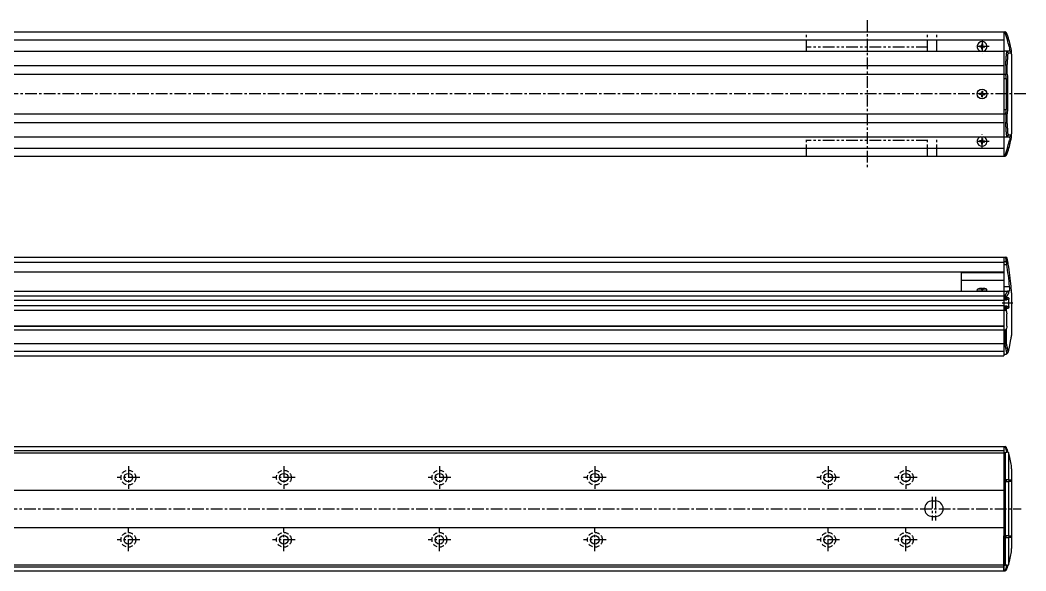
# Model space of a CAD drawing. Extents: x -241 to 1053, y 86 to 503.
# Drawn here: x 406 to 1053, y 149 to 503 of the extents above; entities that cross this region are included whole.
import ezdxf

# ---------------------------------------------------------------- set-up
doc = ezdxf.new("R2010")
doc.units = 0
for name, pattern in [('CENTER', [12, 7.5, -1.5, 1.5, -1.5]), ('CONTINOUS', [0]), ('DASHED', [4.5, 3, -1.5]), ('PHANTOM', [15, 7.5, -1.5, 1.5, -1.5, 1.5, -1.5])]:
    doc.linetypes.add(name, pattern=pattern)
doc.layers.get('0').update_dxf_attribs({"linetype": 'CONTINUOUS'})
doc.layers.add('CENTER', color=1, linetype='CENTER')

# ---------------------------------------------------------------- blocks, each defined once
blk = doc.blocks.new('DTL0004')
at = {"color": 0, "linetype": 'CONTINUOUS'}
for p, q in [((-3.15, 0), (-3.04, 1.3)), ((3.15, 0), (-3.15, 0)), ((-0.4, 1.3), (-3.04, 1.3)), ((-0.4, 1.89), (-0.4, 0.9)), ((0.4, 0.9), (-0.4, 0.9)), ((0.4, 1.89), (0.4, 0.9)), ((3.04, 1.3), (0.4, 1.3)), ((3.15, 0), (3.04, 1.3))]:
    blk.add_line(p, q, dxfattribs=at)
for start, end in [(92.87228, 112.35653), (67.64347, 87.12772)]:
    blk.add_arc((0, -6.08), 7.98, start, end, dxfattribs=at)
at = {"color": 0}
blk.add_point((0, 0), dxfattribs=at)
blk.add_point((0, 0), dxfattribs=at)

msp = doc.modelspace()

# ---------------------------------------------------------------- linework, layer by layer
at = {"color": 7, "linetype": 'CONTINOUS'}
for p, q in [((-67.56, 495.65), (1038.44, 495.65)), ((1038.44, 495.65), (1038.44, 415.65)), ((1038.44, 495.65), (1039.03, 495.65)), ((1039.22, 495.65), (1039.03, 495.65)), ((189.44, 490.45), (1038.44, 490.45)), ((1022.69, 486.4), (1022.69, 485.9)), ((1023.44, 486.4), (1022.69, 486.4)), ((1023.44, 485.9), (1022.69, 485.9)), ((1024.19, 487.9), (1024.19, 487.15)), ((1024.19, 487.9), (1024.69, 487.9)), ((1024.19, 484.4), (1024.19, 485.15)), ((1024.69, 487.9), (1024.69, 487.15)), ((1024.69, 484.4), (1024.69, 485.15)), ((1025.44, 486.4), (1026.19, 486.4)), ((1025.44, 485.9), (1026.19, 485.9)), ((1026.19, 486.4), (1026.19, 485.9)), ((1040.83, 490.47), (1040.69, 490.45)), ((1041.83, 486.15), (1042.04, 485.42)), ((1043.02, 485.37), (1042.81, 486.37)), ((-67.56, 483.15), (1038.44, 483.15)), ((189.44, 483.15), (1038.44, 483.15)), ((1024.19, 484.4), (1024.69, 484.4)), ((1042.11, 483.15), (1038.44, 483.15)), ((1041.28, 482.15), (1043.11, 482.15)), ((1043.35, 483.26), (1043.34, 483.28)), ((1043.44, 481.3), (1043.44, 430)), ((-67.56, 473.92), (1038.44, 473.92)), ((1039.62, 473.9), (1039.63, 473.9)), ((1039.63, 473.9), (1039.63, 468.4)), ((1040.62, 468.99), (1040.62, 473.72)), ((-67.56, 468.38), (1038.44, 468.38)), ((1038.44, 468.4), (1039.52, 468.4)), ((1039.63, 468.4), (1039.52, 468.4)), ((1038.44, 465.65), (1039.96, 465.65)), ((1039.96, 465.65), (1039.96, 445.65)), ((1040.94, 445.65), (1040.94, 465.65)), ((1022.69, 455.9), (1022.69, 455.4)), ((1023.44, 455.9), (1022.69, 455.9)), ((1023.44, 455.4), (1022.69, 455.4)), ((1024.19, 457.4), (1024.19, 456.65)), ((1024.19, 457.4), (1024.69, 457.4)), ((1024.19, 453.9), (1024.19, 454.65)), ((1024.19, 453.9), (1024.69, 453.9)), ((1024.69, 457.4), (1024.69, 456.65)), ((1024.69, 453.9), (1024.69, 454.65)), ((1025.44, 455.9), (1026.19, 455.9)), ((1025.44, 455.4), (1026.19, 455.4)), ((1026.19, 455.9), (1026.19, 455.4)), ((-67.56, 442.92), (1038.44, 442.92)), ((1038.44, 445.65), (1039.96, 445.65)), ((1038.44, 442.9), (1039.52, 442.9)), ((1039.52, 442.9), (1039.63, 442.89)), ((1039.63, 442.89), (1039.63, 437.4)), ((1040.62, 437.57), (1040.62, 442.31)), ((-67.56, 437.38), (1038.44, 437.38)), ((1039.63, 437.4), (1039.62, 437.4)), ((-67.56, 428.15), (1038.44, 428.15)), ((189.44, 428.15), (1038.44, 428.15)), ((1024.19, 426.9), (1024.19, 426.15)), ((1024.19, 426.9), (1024.69, 426.9)), ((1024.69, 426.9), (1024.69, 426.15)), ((1038.44, 428.15), (1042.11, 428.15)), ((1043.11, 429.15), (1041.28, 429.15)), ((1043.34, 428.02), (1043.35, 428.03)), ((189.44, 420.85), (1038.44, 420.85)), ((1022.69, 425.4), (1022.69, 424.9)), ((1023.44, 425.4), (1022.69, 425.4)), ((1023.44, 424.9), (1022.69, 424.9)), ((1024.19, 423.4), (1024.19, 424.15)), ((1024.19, 423.4), (1024.69, 423.4)), ((1024.69, 423.4), (1024.69, 424.15)), ((1025.44, 425.4), (1026.19, 425.4)), ((1025.44, 424.9), (1026.19, 424.9)), ((1026.19, 425.4), (1026.19, 424.9)), ((1040.83, 420.83), (1040.69, 420.84)), ((1041.83, 425.15), (1042.04, 425.88)), ((1042.81, 424.93), (1043.02, 425.92)), ((-67.56, 415.65), (1038.44, 415.65)), ((1038.44, 415.65), (1039.03, 415.65)), ((1039.03, 415.65), (1039.22, 415.65)), ((189.44, 350.76), (1038.44, 350.76)), ((1038.44, 350.76), (1038.44, 288.26)), ((1038.44, 350.76), (1038.44, 341.26)), ((1038.44, 350.76), (1039.62, 350.76)), ((1038.44, 350.76), (1038.44, 341.26)), ((1039.63, 350.76), (1039.62, 350.76)), ((189.44, 347.4), (1038.44, 347.4)), ((1038.44, 347.87), (1040.14, 347.87)), ((1038.44, 345.99), (1040.29, 345.99)), ((189.44, 341.26), (1038.44, 341.26)), ((1010.94, 341.26), (1010.94, 328.76)), ((1010.94, 340.79), (1038.44, 340.79)), ((1010.94, 335.8), (1038.44, 335.8)), ((1038.44, 331.76), (1042.11, 331.76)), ((-67.56, 328.76), (1038.44, 328.76)), ((-67.56, 325.76), (1038.44, 325.76)), ((1038.44, 328.76), (1040.69, 328.76)), ((1038.44, 328.76), (1038.44, 287.26)), ((1038.44, 325.76), (1039.03, 325.76)), ((1039.03, 325.76), (1039.22, 325.74)), ((1039.22, 325.74), (1039.22, 323.16)), ((1040.16, 323.16), (1040.16, 325.18)), ((1041.36, 324.61), (1040.41, 324.61)), ((1040.41, 324.61), (1040.41, 323.16)), ((1040.41, 323.61), (1041.67, 323.61)), ((1041.83, 328.76), (1040.69, 328.76)), ((1040.69, 328.76), (1040.83, 328.75)), ((1041.67, 318.91), (1041.67, 323.61)), ((1042.04, 328.85), (1041.83, 328.76)), ((1043.34, 329.08), (1043.35, 329.06)), ((1043.44, 327.76), (1043.44, 300.26)), ((-67.56, 323.01), (1038.44, 323.01)), ((-67.56, 319.51), (1038.44, 319.51)), ((1038.44, 323.16), (1040.41, 323.16)), ((1038.44, 319.36), (1040.41, 319.36)), ((1039.22, 319.36), (1039.22, 316.49)), ((1040.16, 315.69), (1040.16, 319.36)), ((1040.41, 319.36), (1040.41, 317.91)), ((1040.41, 318.91), (1041.67, 318.91)), ((1040.41, 317.91), (1041.36, 317.91)), ((-67.56, 316.49), (1038.44, 316.49)), ((1038.44, 316.49), (1039.22, 316.49)), ((1040.3, 306.26), (1040.3, 314.26)), ((-67.56, 306.56), (1038.44, 306.56)), ((-67.56, 306.26), (1038.44, 306.26)), ((-67.56, 304.02), (1038.44, 304.02)), ((1038.44, 304.02), (1039.22, 304.02)), ((1039.22, 304.02), (1039.22, 294.76)), ((1040.16, 295.03), (1040.16, 304.82)), ((-67.56, 295.03), (1038.44, 295.03)), ((1038.44, 294.76), (1039.17, 294.76)), ((1039.22, 294.76), (1039.17, 294.76)), ((-67.56, 290.26), (1038.44, 290.26)), ((-67.56, 287.26), (1038.44, 287.26)), ((1038.44, 288.26), (1039.39, 288.26)), ((1041.33, 289.79), (1041.29, 289.65)), ((-67.56, 228.86), (1038.44, 228.86)), ((1038.44, 228.86), (1038.44, 148.86)), ((1038.44, 228.86), (1038.44, 206.42)), ((1038.44, 228.86), (1039.17, 228.86)), ((1039.17, 228.86), (1039.22, 228.86)), ((-67.56, 226.27), (1038.44, 226.27)), ((-67.56, 224.86), (1038.44, 224.86)), ((1038.44, 225.11), (1039.39, 225.11)), ((1039.39, 152.62), (1039.39, 225.11)), ((1041.29, 225.07), (1041.33, 224.95)), ((1041.33, 224.95), (1041.33, 207.36)), ((1043.44, 214.52), (1043.44, 163.21)), ((1038.89, 207.36), (1038.44, 207.36)), ((1038.89, 207.36), (1038.89, 170.36)), ((1041.33, 207.36), (1039.94, 207.36)), ((1039.94, 207.36), (1039.94, 206.36)), ((1041.33, 207.36), (1043.27, 207.36)), ((1043.27, 207.36), (1043.44, 207.31)), ((-67.56, 200.86), (1038.44, 200.86)), ((1038.44, 206.42), (1038.89, 206.41)), ((1039.94, 206.36), (1041.33, 206.36)), ((1041.33, 206.36), (1041.33, 171.36)), ((1043.27, 206.36), (1041.33, 206.36)), ((1043.44, 206.3), (1043.27, 206.36)), ((992.44, 193.86), (994.44, 193.86)), ((992.44, 183.86), (994.44, 183.86)), ((-67.56, 176.86), (1038.44, 176.86)), ((1038.89, 171.32), (1038.44, 171.31)), ((1038.44, 148.86), (1038.44, 171.31)), ((1038.89, 170.36), (1038.44, 170.36)), ((1041.33, 171.36), (1039.94, 171.36)), ((1039.94, 170.36), (1039.94, 171.36)), ((1039.94, 170.36), (1041.33, 170.36)), ((1041.33, 171.36), (1043.27, 171.36)), ((1041.33, 170.36), (1041.33, 152.78)), ((1043.27, 170.36), (1041.33, 170.36)), ((1043.27, 171.36), (1043.44, 171.43)), ((1043.44, 170.42), (1043.27, 170.36)), ((-67.56, 152.86), (1038.44, 152.86)), ((-67.56, 151.46), (1038.44, 151.46)), ((-67.56, 148.86), (1038.44, 148.86)), ((1038.44, 152.62), (1039.39, 152.62)), ((1038.44, 148.86), (1039.17, 148.86)), ((1039.22, 148.86), (1039.17, 148.86)), ((1041.33, 152.78), (1041.29, 152.66))]:
    msp.add_line(p, q, dxfattribs=at)
at = {"color": 3, "linetype": 'PHANTOM'}
for p, q in [((911.44, 483.15), (911.44, 495.65)), ((989.44, 483.15), (989.44, 495.65)), ((995.44, 483.15), (995.44, 495.65)), ((989.44, 485.65), (911.44, 485.65)), ((911.44, 415.65), (911.44, 428.15)), ((989.44, 415.65), (989.44, 428.15)), ((995.44, 415.65), (995.44, 428.15)), ((989.44, 425.65), (911.44, 425.65))]:
    msp.add_line(p, q, dxfattribs=at)
at = {"color": 7, "linetype": 'CONTINOUS'}
for points in [[(1041.73, 490.47), (1041.72, 490.48), (1041.71, 490.5), (1041.6, 490.55), (1041.41, 490.56), (1041.14, 490.54), (1040.83, 490.47)], [(1042.34, 483.95), (1042.25, 484.51), (1042.04, 485.42)], [(1042.34, 427.34), (1042.25, 426.79), (1042.04, 425.88)], [(1041.73, 420.82), (1041.72, 420.82), (1041.71, 420.8), (1041.6, 420.75), (1041.41, 420.73), (1041.14, 420.76), (1040.83, 420.83)], [(1040.29, 345.99), (1040.26, 346.42), (1040.21, 347.04), (1040.16, 347.54), (1040.14, 347.87)], [(1041.36, 324.61), (1041.37, 324.61), (1041.47, 324.54), (1041.56, 324.37), (1041.63, 324.13), (1041.66, 323.83), (1041.67, 323.61)], [(1042.04, 328.85), (1042.25, 329.24), (1042.34, 329.71)], [(1041.67, 318.91), (1041.67, 318.81), (1041.64, 318.49), (1041.58, 318.2), (1041.49, 318), (1041.38, 317.91), (1041.36, 317.91)], [(1040.16, 315.69), (1040.24, 315.2), (1040.3, 314.26)], [(1040.3, 306.26), (1040.28, 305.71), (1040.16, 304.82)], [(1041.33, 289.79), (1042.25, 293.88), (1043.02, 297.84)], [(1041.29, 225.07), (1041.24, 225.17), (1041.1, 225.3), (1040.84, 225.36), (1040.45, 225.29)], [(1043.02, 218.59), (1042.25, 221.86), (1041.33, 224.95)], [(1041.33, 152.78), (1042.25, 155.87), (1043.02, 159.14)], [(1040.45, 152.44), (1040.66, 152.38), (1040.96, 152.38), (1041.19, 152.49), (1041.29, 152.66)]]:
    msp.add_lwpolyline(points, dxfattribs=at)
for points in [[(1039.62, 473.9, 0), (1039.63, 473.96, 0), (1039.63, 474.02, 0), (1039.63, 474.08, 0), (1039.64, 474.15, 0), (1039.64, 474.21, 0), (1039.65, 474.27, 0), (1039.65, 474.33, 0), (1039.66, 474.39, 0), (1039.66, 474.46, 0), (1039.66, 474.52, 0), (1039.67, 474.58, 0), (1039.67, 474.64, 0), (1039.68, 474.7, 0), (1039.68, 474.76, 0), (1039.68, 474.83, 0), (1039.69, 474.89, 0), (1039.69, 474.95, 0), (1039.7, 475.01, 0), (1039.7, 475.07, 0), (1039.71, 475.14, 0), (1039.71, 475.2, 0), (1039.71, 475.26, 0), (1039.72, 475.32, 0), (1039.72, 475.38, 0), (1039.73, 475.45, 0), (1039.73, 475.51, 0), (1039.73, 475.57, 0), (1039.74, 475.63, 0), (1039.74, 475.69, 0), (1039.75, 475.76, 0), (1039.75, 475.82, 0), (1039.76, 475.88, 0), (1039.76, 475.94, 0), (1039.76, 476, 0), (1039.77, 476.07, 0), (1039.77, 476.13, 0), (1039.78, 476.19, 0), (1039.78, 476.25, 0), (1039.78, 476.31, 0), (1039.79, 476.38, 0), (1039.79, 476.44, 0), (1039.8, 476.5, 0), (1039.8, 476.56, 0), (1039.8, 476.62, 0), (1039.81, 476.68, 0), (1039.81, 476.75, 0), (1039.82, 476.81, 0), (1039.82, 476.87, 0), (1039.82, 476.93, 0), (1039.83, 477, 0), (1039.83, 477.06, 0), (1039.84, 477.12, 0), (1039.84, 477.18, 0), (1039.84, 477.24, 0), (1039.85, 477.31, 0), (1039.85, 477.37, 0), (1039.86, 477.43, 0), (1039.86, 477.49, 0), (1039.86, 477.55, 0), (1039.87, 477.62, 0), (1039.87, 477.68, 0), (1039.88, 477.74, 0), (1039.88, 477.8, 0), (1039.88, 477.86, 0), (1039.89, 477.93, 0), (1039.89, 477.99, 0), (1039.9, 478.05, 0), (1039.9, 478.11, 0), (1039.9, 478.17, 0), (1039.91, 478.24, 0), (1039.91, 478.3, 0), (1039.92, 478.36, 0), (1039.92, 478.42, 0), (1039.92, 478.48, 0), (1039.93, 478.54, 0), (1039.93, 478.61, 0), (1039.94, 478.67, 0), (1039.94, 478.73, 0), (1039.94, 478.79, 0), (1039.95, 478.85, 0), (1039.95, 478.92, 0), (1039.96, 478.98, 0), (1039.96, 479.04, 0), (1039.96, 479.1, 0), (1039.97, 479.17, 0), (1039.97, 479.23, 0), (1039.98, 479.29, 0), (1039.98, 479.35, 0), (1039.98, 479.41, 0), (1039.99, 479.48, 0), (1039.99, 479.54, 0), (1039.99, 479.6, 0), (1040, 479.66, 0), (1040, 479.72, 0), (1040.01, 479.79, 0), (1040.01, 479.85, 0), (1040.02, 479.91, 0), (1040.02, 479.97, 0), (1040.02, 480.03, 0), (1040.03, 480.1, 0), (1040.03, 480.16, 0), (1040.04, 480.22, 0), (1040.04, 480.28, 0), (1040.04, 480.34, 0), (1040.05, 480.4, 0), (1040.05, 480.47, 0), (1040.05, 480.53, 0), (1040.06, 480.59, 0), (1040.06, 480.65, 0), (1040.07, 480.72, 0), (1040.07, 480.78, 0), (1040.07, 480.84, 0), (1040.08, 480.9, 0), (1040.08, 480.96, 0), (1040.09, 481.03, 0), (1040.09, 481.09, 0), (1040.09, 481.15, 0), (1040.1, 481.21, 0), (1040.1, 481.27, 0), (1040.1, 481.34, 0), (1040.11, 481.4, 0), (1040.11, 481.46, 0), (1040.12, 481.52, 0), (1040.12, 481.58, 0), (1040.12, 481.65, 0), (1040.13, 481.71, 0), (1040.13, 481.77, 0), (1040.13, 481.83, 0)], [(1040.62, 473.72, 0), (1040.62, 473.78, 0), (1040.63, 473.84, 0), (1040.63, 473.9, 0), (1040.63, 473.96, 0), (1040.64, 474.02, 0), (1040.64, 474.09, 0), (1040.65, 474.15, 0), (1040.65, 474.21, 0), (1040.65, 474.27, 0), (1040.66, 474.33, 0), (1040.66, 474.39, 0), (1040.67, 474.45, 0), (1040.67, 474.51, 0), (1040.67, 474.57, 0), (1040.68, 474.63, 0), (1040.68, 474.69, 0), (1040.69, 474.75, 0), (1040.69, 474.81, 0), (1040.69, 474.87, 0), (1040.7, 474.93, 0), (1040.7, 475, 0), (1040.71, 475.06, 0), (1040.71, 475.12, 0), (1040.71, 475.18, 0), (1040.72, 475.24, 0), (1040.72, 475.3, 0), (1040.73, 475.36, 0), (1040.73, 475.42, 0), (1040.73, 475.48, 0), (1040.74, 475.54, 0), (1040.74, 475.6, 0), (1040.75, 475.66, 0), (1040.75, 475.72, 0), (1040.76, 475.78, 0), (1040.76, 475.84, 0), (1040.76, 475.9, 0), (1040.77, 475.97, 0), (1040.77, 476.03, 0), (1040.78, 476.09, 0), (1040.78, 476.15, 0), (1040.78, 476.21, 0), (1040.79, 476.27, 0), (1040.79, 476.33, 0), (1040.8, 476.39, 0), (1040.8, 476.45, 0), (1040.8, 476.51, 0), (1040.81, 476.57, 0), (1040.81, 476.63, 0), (1040.82, 476.69, 0), (1040.82, 476.75, 0), (1040.82, 476.81, 0), (1040.83, 476.88, 0), (1040.83, 476.94, 0), (1040.84, 477, 0), (1040.84, 477.06, 0), (1040.84, 477.12, 0), (1040.85, 477.18, 0), (1040.85, 477.24, 0), (1040.86, 477.3, 0), (1040.86, 477.36, 0), (1040.86, 477.42, 0), (1040.87, 477.48, 0), (1040.87, 477.54, 0), (1040.87, 477.6, 0), (1040.88, 477.66, 0), (1040.88, 477.73, 0), (1040.89, 477.79, 0), (1040.89, 477.85, 0), (1040.89, 477.91, 0), (1040.9, 477.97, 0), (1040.9, 478.03, 0), (1040.91, 478.09, 0), (1040.91, 478.15, 0), (1040.91, 478.21, 0), (1040.92, 478.27, 0), (1040.92, 478.33, 0), (1040.92, 478.39, 0), (1040.93, 478.45, 0), (1040.93, 478.51, 0), (1040.94, 478.57, 0), (1040.94, 478.64, 0), (1040.94, 478.7, 0), (1040.95, 478.76, 0), (1040.95, 478.82, 0), (1040.96, 478.88, 0), (1040.96, 478.94, 0), (1040.96, 479, 0), (1040.97, 479.06, 0), (1040.97, 479.12, 0), (1040.98, 479.18, 0), (1040.98, 479.24, 0), (1040.98, 479.3, 0), (1040.99, 479.36, 0), (1040.99, 479.42, 0), (1040.99, 479.49, 0), (1041, 479.55, 0), (1041, 479.61, 0), (1041.01, 479.67, 0), (1041.01, 479.73, 0), (1041.01, 479.79, 0), (1041.02, 479.85, 0), (1041.02, 479.91, 0), (1041.03, 479.97, 0), (1041.03, 480.03, 0), (1041.03, 480.09, 0), (1041.04, 480.15, 0), (1041.04, 480.21, 0), (1041.05, 480.27, 0), (1041.05, 480.34, 0), (1041.05, 480.4, 0), (1041.06, 480.46, 0), (1041.06, 480.52, 0), (1041.06, 480.58, 0), (1041.07, 480.64, 0), (1041.07, 480.7, 0), (1041.08, 480.76, 0), (1041.08, 480.82, 0), (1041.08, 480.88, 0), (1041.09, 480.94, 0), (1041.09, 481, 0), (1041.1, 481.06, 0), (1041.1, 481.13, 0), (1041.1, 481.19, 0), (1041.11, 481.25, 0), (1041.11, 481.31, 0), (1041.11, 481.37, 0), (1041.12, 481.43, 0), (1041.12, 481.49, 0)], [(1040.13, 429.46, 0), (1040.13, 429.53, 0), (1040.13, 429.59, 0), (1040.12, 429.65, 0), (1040.12, 429.71, 0), (1040.12, 429.77, 0), (1040.11, 429.84, 0), (1040.11, 429.9, 0), (1040.1, 429.96, 0), (1040.1, 430.02, 0), (1040.1, 430.08, 0), (1040.09, 430.15, 0), (1040.09, 430.21, 0), (1040.09, 430.27, 0), (1040.08, 430.33, 0), (1040.08, 430.39, 0), (1040.07, 430.46, 0), (1040.07, 430.52, 0), (1040.07, 430.58, 0), (1040.06, 430.64, 0), (1040.06, 430.7, 0), (1040.05, 430.77, 0), (1040.05, 430.83, 0), (1040.05, 430.89, 0), (1040.04, 430.95, 0), (1040.04, 431.02, 0), (1040.04, 431.08, 0), (1040.03, 431.14, 0), (1040.03, 431.2, 0), (1040.02, 431.26, 0), (1040.02, 431.33, 0), (1040.02, 431.39, 0), (1040.01, 431.45, 0), (1040.01, 431.51, 0), (1040, 431.57, 0), (1040, 431.64, 0), (1039.99, 431.7, 0), (1039.99, 431.76, 0), (1039.99, 431.82, 0), (1039.98, 431.88, 0), (1039.98, 431.95, 0), (1039.98, 432.01, 0), (1039.97, 432.07, 0), (1039.97, 432.13, 0), (1039.96, 432.19, 0), (1039.96, 432.26, 0), (1039.96, 432.32, 0), (1039.95, 432.38, 0), (1039.95, 432.44, 0), (1039.94, 432.5, 0), (1039.94, 432.57, 0), (1039.94, 432.63, 0), (1039.93, 432.69, 0), (1039.93, 432.75, 0), (1039.92, 432.81, 0), (1039.92, 432.88, 0), (1039.92, 432.94, 0), (1039.91, 433, 0), (1039.91, 433.06, 0), (1039.9, 433.12, 0), (1039.9, 433.19, 0), (1039.9, 433.25, 0), (1039.89, 433.31, 0), (1039.89, 433.37, 0), (1039.88, 433.43, 0), (1039.88, 433.5, 0), (1039.88, 433.56, 0), (1039.87, 433.62, 0), (1039.87, 433.68, 0), (1039.86, 433.74, 0), (1039.86, 433.81, 0), (1039.86, 433.87, 0), (1039.85, 433.93, 0), (1039.85, 433.99, 0), (1039.84, 434.05, 0), (1039.84, 434.12, 0), (1039.84, 434.18, 0), (1039.83, 434.24, 0), (1039.83, 434.3, 0), (1039.82, 434.36, 0), (1039.82, 434.43, 0), (1039.82, 434.49, 0), (1039.81, 434.55, 0), (1039.81, 434.61, 0), (1039.8, 434.67, 0), (1039.8, 434.74, 0), (1039.8, 434.8, 0), (1039.79, 434.86, 0), (1039.79, 434.92, 0), (1039.78, 434.98, 0), (1039.78, 435.05, 0), (1039.78, 435.11, 0), (1039.77, 435.17, 0), (1039.77, 435.23, 0), (1039.76, 435.29, 0), (1039.76, 435.36, 0), (1039.76, 435.42, 0), (1039.75, 435.48, 0), (1039.75, 435.54, 0), (1039.74, 435.6, 0), (1039.74, 435.67, 0), (1039.73, 435.73, 0), (1039.73, 435.79, 0), (1039.73, 435.85, 0), (1039.72, 435.91, 0), (1039.72, 435.97, 0), (1039.71, 436.04, 0), (1039.71, 436.1, 0), (1039.71, 436.16, 0), (1039.7, 436.22, 0), (1039.7, 436.28, 0), (1039.69, 436.35, 0), (1039.69, 436.41, 0), (1039.68, 436.47, 0), (1039.68, 436.53, 0), (1039.68, 436.59, 0), (1039.67, 436.66, 0), (1039.67, 436.72, 0), (1039.66, 436.78, 0), (1039.66, 436.84, 0), (1039.66, 436.9, 0), (1039.65, 436.96, 0), (1039.65, 437.03, 0), (1039.64, 437.09, 0), (1039.64, 437.15, 0), (1039.63, 437.21, 0), (1039.63, 437.27, 0), (1039.63, 437.34, 0), (1039.62, 437.4, 0)], [(1041.12, 429.81, 0), (1041.12, 429.87, 0), (1041.11, 429.93, 0), (1041.11, 429.99, 0), (1041.11, 430.05, 0), (1041.1, 430.11, 0), (1041.1, 430.17, 0), (1041.1, 430.23, 0), (1041.09, 430.29, 0), (1041.09, 430.35, 0), (1041.08, 430.41, 0), (1041.08, 430.48, 0), (1041.08, 430.54, 0), (1041.07, 430.6, 0), (1041.07, 430.66, 0), (1041.06, 430.72, 0), (1041.06, 430.78, 0), (1041.06, 430.84, 0), (1041.05, 430.9, 0), (1041.05, 430.96, 0), (1041.05, 431.02, 0), (1041.04, 431.08, 0), (1041.04, 431.14, 0), (1041.03, 431.2, 0), (1041.03, 431.26, 0), (1041.03, 431.32, 0), (1041.02, 431.39, 0), (1041.02, 431.45, 0), (1041.01, 431.51, 0), (1041.01, 431.57, 0), (1041.01, 431.63, 0), (1041, 431.69, 0), (1041, 431.75, 0), (1040.99, 431.81, 0), (1040.99, 431.87, 0), (1040.99, 431.93, 0), (1040.98, 431.99, 0), (1040.98, 432.05, 0), (1040.98, 432.12, 0), (1040.97, 432.18, 0), (1040.97, 432.24, 0), (1040.96, 432.3, 0), (1040.96, 432.36, 0), (1040.96, 432.42, 0), (1040.95, 432.48, 0), (1040.95, 432.54, 0), (1040.94, 432.6, 0), (1040.94, 432.66, 0), (1040.94, 432.72, 0), (1040.93, 432.78, 0), (1040.93, 432.84, 0), (1040.92, 432.9, 0), (1040.92, 432.96, 0), (1040.92, 433.02, 0), (1040.91, 433.09, 0), (1040.91, 433.15, 0), (1040.91, 433.21, 0), (1040.9, 433.27, 0), (1040.9, 433.33, 0), (1040.89, 433.39, 0), (1040.89, 433.45, 0), (1040.89, 433.51, 0), (1040.88, 433.57, 0), (1040.88, 433.63, 0), (1040.87, 433.69, 0), (1040.87, 433.75, 0), (1040.87, 433.81, 0), (1040.86, 433.88, 0), (1040.86, 433.94, 0), (1040.86, 434, 0), (1040.85, 434.06, 0), (1040.85, 434.12, 0), (1040.84, 434.18, 0), (1040.84, 434.24, 0), (1040.84, 434.3, 0), (1040.83, 434.36, 0), (1040.83, 434.42, 0), (1040.82, 434.48, 0), (1040.82, 434.54, 0), (1040.82, 434.6, 0), (1040.81, 434.66, 0), (1040.81, 434.73, 0), (1040.8, 434.79, 0), (1040.8, 434.85, 0), (1040.8, 434.91, 0), (1040.79, 434.97, 0), (1040.79, 435.03, 0), (1040.78, 435.09, 0), (1040.78, 435.15, 0), (1040.78, 435.21, 0), (1040.77, 435.27, 0), (1040.77, 435.33, 0), (1040.76, 435.39, 0), (1040.76, 435.45, 0), (1040.76, 435.51, 0), (1040.75, 435.57, 0), (1040.75, 435.63, 0), (1040.74, 435.69, 0), (1040.74, 435.76, 0), (1040.73, 435.82, 0), (1040.73, 435.88, 0), (1040.73, 435.94, 0), (1040.72, 436, 0), (1040.72, 436.06, 0), (1040.71, 436.12, 0), (1040.71, 436.18, 0), (1040.71, 436.24, 0), (1040.7, 436.3, 0), (1040.7, 436.36, 0), (1040.69, 436.42, 0), (1040.69, 436.48, 0), (1040.69, 436.54, 0), (1040.68, 436.61, 0), (1040.68, 436.66, 0), (1040.67, 436.73, 0), (1040.67, 436.79, 0), (1040.67, 436.85, 0), (1040.66, 436.91, 0), (1040.66, 436.97, 0), (1040.65, 437.03, 0), (1040.65, 437.09, 0), (1040.65, 437.15, 0), (1040.64, 437.21, 0), (1040.64, 437.27, 0), (1040.63, 437.33, 0), (1040.63, 437.39, 0), (1040.63, 437.45, 0), (1040.62, 437.51, 0), (1040.62, 437.57, 0)], [(1039.03, 325.76, 0), (1039.04, 325.78, 0), (1039.06, 325.8, 0), (1039.07, 325.83, 0), (1039.09, 325.85, 0), (1039.11, 325.87, 0), (1039.12, 325.89, 0), (1039.14, 325.92, 0), (1039.15, 325.94, 0), (1039.17, 325.96, 0), (1039.18, 325.99, 0), (1039.2, 326.01, 0), (1039.22, 326.03, 0), (1039.23, 326.06, 0), (1039.25, 326.08, 0), (1039.26, 326.1, 0), (1039.28, 326.13, 0), (1039.29, 326.15, 0), (1039.31, 326.17, 0), (1039.33, 326.19, 0), (1039.34, 326.22, 0), (1039.36, 326.24, 0), (1039.37, 326.26, 0), (1039.39, 326.29, 0), (1039.4, 326.31, 0), (1039.42, 326.33, 0), (1039.43, 326.36, 0), (1039.45, 326.38, 0), (1039.46, 326.4, 0), (1039.48, 326.43, 0), (1039.49, 326.45, 0), (1039.51, 326.47, 0), (1039.52, 326.5, 0), (1039.54, 326.52, 0), (1039.55, 326.54, 0), (1039.57, 326.56, 0), (1039.58, 326.59, 0), (1039.6, 326.61, 0), (1039.61, 326.63, 0), (1039.63, 326.66, 0), (1039.64, 326.68, 0), (1039.66, 326.7, 0), (1039.67, 326.73, 0), (1039.69, 326.75, 0), (1039.7, 326.77, 0), (1039.72, 326.8, 0), (1039.73, 326.82, 0), (1039.74, 326.84, 0), (1039.76, 326.87, 0), (1039.77, 326.89, 0), (1039.79, 326.91, 0), (1039.8, 326.94, 0), (1039.82, 326.96, 0), (1039.83, 326.98, 0), (1039.85, 327.01, 0), (1039.86, 327.03, 0), (1039.88, 327.05, 0), (1039.89, 327.08, 0), (1039.9, 327.1, 0), (1039.92, 327.12, 0), (1039.93, 327.15, 0), (1039.95, 327.17, 0), (1039.96, 327.19, 0), (1039.97, 327.22, 0), (1039.99, 327.24, 0), (1040, 327.26, 0), (1040.02, 327.29, 0), (1040.03, 327.31, 0), (1040.05, 327.33, 0), (1040.06, 327.36, 0), (1040.07, 327.38, 0), (1040.09, 327.4, 0), (1040.1, 327.43, 0), (1040.12, 327.45, 0), (1040.13, 327.47, 0), (1040.14, 327.5, 0), (1040.16, 327.52, 0), (1040.17, 327.54, 0), (1040.18, 327.57, 0), (1040.2, 327.59, 0), (1040.21, 327.62, 0), (1040.22, 327.64, 0), (1040.24, 327.66, 0), (1040.25, 327.69, 0), (1040.27, 327.71, 0), (1040.28, 327.73, 0), (1040.29, 327.76, 0), (1040.31, 327.78, 0), (1040.32, 327.8, 0), (1040.33, 327.83, 0), (1040.35, 327.85, 0), (1040.36, 327.87, 0), (1040.37, 327.9, 0), (1040.39, 327.92, 0), (1040.4, 327.94, 0), (1040.41, 327.97, 0), (1040.43, 327.99, 0), (1040.44, 328.01, 0), (1040.45, 328.04, 0), (1040.46, 328.06, 0), (1040.48, 328.08, 0), (1040.49, 328.11, 0), (1040.51, 328.13, 0), (1040.52, 328.16, 0), (1040.53, 328.18, 0), (1040.54, 328.2, 0), (1040.56, 328.23, 0), (1040.57, 328.25, 0), (1040.58, 328.27, 0), (1040.6, 328.3, 0), (1040.61, 328.32, 0), (1040.62, 328.35, 0), (1040.63, 328.37, 0), (1040.65, 328.39, 0), (1040.66, 328.42, 0), (1040.67, 328.44, 0), (1040.68, 328.46, 0), (1040.7, 328.49, 0), (1040.71, 328.51, 0), (1040.72, 328.53, 0), (1040.73, 328.56, 0), (1040.75, 328.58, 0), (1040.76, 328.61, 0), (1040.77, 328.63, 0), (1040.78, 328.65, 0), (1040.8, 328.68, 0), (1040.81, 328.7, 0), (1040.82, 328.72, 0), (1040.83, 328.75, 0)], [(1040.16, 325.18, 0), (1040.17, 325.2, 0), (1040.18, 325.22, 0), (1040.2, 325.24, 0), (1040.21, 325.26, 0), (1040.22, 325.28, 0), (1040.24, 325.3, 0), (1040.25, 325.32, 0), (1040.26, 325.34, 0), (1040.28, 325.36, 0), (1040.29, 325.38, 0), (1040.31, 325.4, 0), (1040.32, 325.42, 0), (1040.33, 325.44, 0), (1040.35, 325.46, 0), (1040.36, 325.48, 0), (1040.37, 325.5, 0), (1040.38, 325.52, 0), (1040.4, 325.54, 0), (1040.41, 325.56, 0), (1040.42, 325.58, 0), (1040.44, 325.6, 0), (1040.45, 325.62, 0), (1040.46, 325.64, 0), (1040.48, 325.66, 0), (1040.49, 325.68, 0), (1040.5, 325.7, 0), (1040.52, 325.72, 0), (1040.53, 325.74, 0), (1040.54, 325.76, 0), (1040.56, 325.78, 0), (1040.57, 325.8, 0), (1040.58, 325.82, 0), (1040.6, 325.84, 0), (1040.61, 325.86, 0), (1040.62, 325.88, 0), (1040.63, 325.9, 0), (1040.65, 325.92, 0), (1040.66, 325.94, 0), (1040.67, 325.96, 0), (1040.68, 325.98, 0), (1040.7, 326, 0), (1040.71, 326.02, 0), (1040.72, 326.04, 0), (1040.74, 326.06, 0), (1040.75, 326.08, 0), (1040.76, 326.1, 0), (1040.77, 326.12, 0), (1040.79, 326.14, 0), (1040.8, 326.16, 0), (1040.81, 326.18, 0), (1040.83, 326.2, 0), (1040.84, 326.22, 0), (1040.85, 326.24, 0), (1040.86, 326.26, 0), (1040.88, 326.28, 0), (1040.89, 326.3, 0), (1040.9, 326.32, 0), (1040.91, 326.34, 0), (1040.92, 326.36, 0), (1040.94, 326.38, 0), (1040.95, 326.4, 0), (1040.96, 326.42, 0), (1040.97, 326.44, 0), (1040.99, 326.46, 0), (1041, 326.48, 0), (1041.01, 326.5, 0), (1041.02, 326.52, 0), (1041.04, 326.54, 0), (1041.05, 326.56, 0), (1041.06, 326.58, 0), (1041.07, 326.6, 0), (1041.08, 326.62, 0), (1041.1, 326.64, 0), (1041.11, 326.66, 0), (1041.12, 326.68, 0), (1041.13, 326.7, 0), (1041.14, 326.72, 0), (1041.16, 326.74, 0), (1041.17, 326.76, 0), (1041.18, 326.78, 0), (1041.19, 326.8, 0), (1041.2, 326.82, 0), (1041.21, 326.84, 0), (1041.23, 326.86, 0), (1041.24, 326.88, 0), (1041.25, 326.9, 0), (1041.26, 326.92, 0), (1041.27, 326.94, 0), (1041.29, 326.96, 0), (1041.3, 326.99, 0), (1041.31, 327, 0), (1041.32, 327.03, 0), (1041.33, 327.05, 0), (1041.34, 327.07, 0), (1041.36, 327.09, 0), (1041.37, 327.11, 0), (1041.38, 327.13, 0), (1041.39, 327.15, 0), (1041.4, 327.17, 0), (1041.41, 327.19, 0), (1041.42, 327.21, 0), (1041.44, 327.23, 0), (1041.45, 327.25, 0), (1041.46, 327.27, 0), (1041.47, 327.29, 0), (1041.48, 327.31, 0), (1041.49, 327.33, 0), (1041.5, 327.35, 0), (1041.52, 327.37, 0), (1041.53, 327.39, 0), (1041.54, 327.41, 0), (1041.55, 327.43, 0), (1041.56, 327.45, 0), (1041.57, 327.47, 0), (1041.58, 327.49, 0), (1041.59, 327.51, 0), (1041.61, 327.53, 0), (1041.62, 327.55, 0), (1041.63, 327.57, 0), (1041.64, 327.59, 0), (1041.65, 327.62, 0), (1041.66, 327.63, 0), (1041.67, 327.66, 0), (1041.68, 327.68, 0), (1041.69, 327.7, 0), (1041.7, 327.72, 0), (1041.71, 327.74, 0), (1041.73, 327.76, 0)], [(1040.45, 288.56, 0), (1040.44, 288.61, 0), (1040.43, 288.66, 0), (1040.42, 288.71, 0), (1040.41, 288.76, 0), (1040.4, 288.81, 0), (1040.39, 288.86, 0), (1040.39, 288.91, 0), (1040.38, 288.95, 0), (1040.37, 289, 0), (1040.36, 289.05, 0), (1040.35, 289.1, 0), (1040.34, 289.15, 0), (1040.33, 289.2, 0), (1040.32, 289.25, 0), (1040.31, 289.3, 0), (1040.3, 289.35, 0), (1040.29, 289.39, 0), (1040.28, 289.44, 0), (1040.28, 289.49, 0), (1040.27, 289.54, 0), (1040.26, 289.59, 0), (1040.25, 289.64, 0), (1040.24, 289.69, 0), (1040.23, 289.74, 0), (1040.22, 289.79, 0), (1040.21, 289.83, 0), (1040.2, 289.88, 0), (1040.19, 289.93, 0), (1040.18, 289.98, 0), (1040.17, 290.03, 0), (1040.16, 290.08, 0), (1040.15, 290.13, 0), (1040.14, 290.17, 0), (1040.13, 290.22, 0), (1040.12, 290.27, 0), (1040.11, 290.32, 0), (1040.1, 290.37, 0), (1040.09, 290.42, 0), (1040.09, 290.47, 0), (1040.08, 290.51, 0), (1040.07, 290.56, 0), (1040.06, 290.61, 0), (1040.05, 290.66, 0), (1040.04, 290.71, 0), (1040.03, 290.76, 0), (1040.02, 290.81, 0), (1040.01, 290.86, 0), (1040, 290.9, 0), (1039.99, 290.95, 0), (1039.98, 291, 0), (1039.97, 291.05, 0), (1039.96, 291.1, 0), (1039.95, 291.15, 0), (1039.94, 291.19, 0), (1039.93, 291.24, 0), (1039.92, 291.29, 0), (1039.91, 291.34, 0), (1039.9, 291.39, 0), (1039.89, 291.44, 0), (1039.88, 291.49, 0), (1039.87, 291.53, 0), (1039.86, 291.58, 0), (1039.85, 291.63, 0), (1039.84, 291.68, 0), (1039.83, 291.73, 0), (1039.82, 291.77, 0), (1039.81, 291.82, 0), (1039.8, 291.87, 0), (1039.79, 291.92, 0), (1039.78, 291.97, 0), (1039.77, 292.02, 0), (1039.76, 292.06, 0), (1039.75, 292.11, 0), (1039.74, 292.16, 0), (1039.73, 292.21, 0), (1039.72, 292.26, 0), (1039.71, 292.31, 0), (1039.7, 292.36, 0), (1039.69, 292.4, 0), (1039.68, 292.45, 0), (1039.67, 292.5, 0), (1039.66, 292.55, 0), (1039.65, 292.6, 0), (1039.64, 292.64, 0), (1039.63, 292.69, 0), (1039.62, 292.74, 0), (1039.61, 292.79, 0), (1039.6, 292.84, 0), (1039.59, 292.89, 0), (1039.58, 292.93, 0), (1039.57, 292.98, 0), (1039.55, 293.03, 0), (1039.54, 293.08, 0), (1039.53, 293.13, 0), (1039.52, 293.18, 0), (1039.51, 293.22, 0), (1039.5, 293.27, 0), (1039.49, 293.32, 0), (1039.48, 293.37, 0), (1039.47, 293.42, 0), (1039.46, 293.46, 0), (1039.45, 293.51, 0), (1039.44, 293.56, 0), (1039.43, 293.61, 0), (1039.42, 293.65, 0), (1039.41, 293.7, 0), (1039.4, 293.75, 0), (1039.39, 293.8, 0), (1039.38, 293.85, 0), (1039.37, 293.89, 0), (1039.36, 293.94, 0), (1039.34, 293.99, 0), (1039.33, 294.04, 0), (1039.32, 294.09, 0), (1039.31, 294.13, 0), (1039.3, 294.18, 0), (1039.29, 294.23, 0), (1039.28, 294.28, 0), (1039.27, 294.33, 0), (1039.26, 294.38, 0), (1039.25, 294.42, 0), (1039.24, 294.47, 0), (1039.23, 294.52, 0), (1039.21, 294.57, 0), (1039.2, 294.61, 0), (1039.19, 294.66, 0), (1039.18, 294.71, 0), (1039.17, 294.76, 0)], [(1041.29, 289.65, 0), (1041.28, 289.69, 0), (1041.27, 289.73, 0), (1041.27, 289.77, 0), (1041.26, 289.82, 0), (1041.25, 289.86, 0), (1041.24, 289.9, 0), (1041.23, 289.94, 0), (1041.22, 289.99, 0), (1041.22, 290.03, 0), (1041.21, 290.07, 0), (1041.2, 290.11, 0), (1041.19, 290.16, 0), (1041.18, 290.2, 0), (1041.17, 290.24, 0), (1041.17, 290.28, 0), (1041.16, 290.33, 0), (1041.15, 290.37, 0), (1041.14, 290.41, 0), (1041.13, 290.45, 0), (1041.12, 290.5, 0), (1041.12, 290.54, 0), (1041.11, 290.58, 0), (1041.1, 290.62, 0), (1041.09, 290.66, 0), (1041.08, 290.71, 0), (1041.07, 290.75, 0), (1041.07, 290.79, 0), (1041.06, 290.83, 0), (1041.05, 290.88, 0), (1041.04, 290.92, 0), (1041.03, 290.96, 0), (1041.02, 291, 0), (1041.02, 291.05, 0), (1041.01, 291.09, 0), (1041, 291.13, 0), (1040.99, 291.17, 0), (1040.98, 291.21, 0), (1040.97, 291.26, 0), (1040.96, 291.3, 0), (1040.95, 291.34, 0), (1040.95, 291.38, 0), (1040.94, 291.42, 0), (1040.93, 291.47, 0), (1040.92, 291.51, 0), (1040.91, 291.55, 0), (1040.9, 291.59, 0), (1040.89, 291.63, 0), (1040.89, 291.68, 0), (1040.88, 291.72, 0), (1040.87, 291.76, 0), (1040.86, 291.8, 0), (1040.85, 291.85, 0), (1040.84, 291.89, 0), (1040.83, 291.93, 0), (1040.82, 291.97, 0), (1040.82, 292.01, 0), (1040.81, 292.06, 0), (1040.8, 292.1, 0), (1040.79, 292.14, 0), (1040.78, 292.18, 0), (1040.77, 292.22, 0), (1040.76, 292.27, 0), (1040.75, 292.31, 0), (1040.74, 292.35, 0), (1040.74, 292.39, 0), (1040.73, 292.43, 0), (1040.72, 292.48, 0), (1040.71, 292.52, 0), (1040.7, 292.56, 0), (1040.69, 292.6, 0), (1040.68, 292.64, 0), (1040.67, 292.69, 0), (1040.66, 292.73, 0), (1040.66, 292.77, 0), (1040.65, 292.81, 0), (1040.64, 292.85, 0), (1040.63, 292.9, 0), (1040.62, 292.94, 0), (1040.61, 292.98, 0), (1040.6, 293.02, 0), (1040.59, 293.06, 0), (1040.58, 293.11, 0), (1040.58, 293.15, 0), (1040.57, 293.19, 0), (1040.56, 293.23, 0), (1040.55, 293.27, 0), (1040.54, 293.31, 0), (1040.53, 293.36, 0), (1040.52, 293.4, 0), (1040.51, 293.44, 0), (1040.5, 293.48, 0), (1040.49, 293.52, 0), (1040.48, 293.57, 0), (1040.47, 293.61, 0), (1040.46, 293.65, 0), (1040.46, 293.69, 0), (1040.45, 293.73, 0), (1040.44, 293.77, 0), (1040.43, 293.82, 0), (1040.42, 293.86, 0), (1040.41, 293.9, 0), (1040.4, 293.94, 0), (1040.39, 293.98, 0), (1040.38, 294.03, 0), (1040.37, 294.07, 0), (1040.36, 294.11, 0), (1040.35, 294.15, 0), (1040.35, 294.19, 0), (1040.34, 294.23, 0), (1040.33, 294.28, 0), (1040.32, 294.32, 0), (1040.31, 294.36, 0), (1040.3, 294.4, 0), (1040.29, 294.44, 0), (1040.28, 294.48, 0), (1040.27, 294.53, 0), (1040.26, 294.57, 0), (1040.25, 294.61, 0), (1040.24, 294.65, 0), (1040.23, 294.69, 0), (1040.22, 294.73, 0), (1040.21, 294.78, 0), (1040.2, 294.82, 0), (1040.19, 294.86, 0), (1040.18, 294.9, 0), (1040.17, 294.94, 0), (1040.16, 294.98, 0), (1040.16, 295.02, 0)], [(1039.39, 225.11, 0), (1039.39, 225.11, 0), (1039.4, 225.11, 0), (1039.41, 225.11, 0), (1039.42, 225.11, 0), (1039.43, 225.11, 0), (1039.44, 225.11, 0), (1039.45, 225.11, 0), (1039.46, 225.11, 0), (1039.46, 225.11, 0), (1039.47, 225.11, 0), (1039.48, 225.11, 0), (1039.49, 225.11, 0), (1039.5, 225.11, 0), (1039.51, 225.11, 0), (1039.52, 225.11, 0), (1039.53, 225.12, 0), (1039.53, 225.12, 0), (1039.54, 225.12, 0), (1039.55, 225.12, 0), (1039.56, 225.12, 0), (1039.57, 225.12, 0), (1039.58, 225.12, 0), (1039.59, 225.12, 0), (1039.6, 225.12, 0), (1039.6, 225.12, 0), (1039.61, 225.12, 0), (1039.62, 225.12, 0), (1039.63, 225.12, 0), (1039.64, 225.12, 0), (1039.65, 225.12, 0), (1039.66, 225.12, 0), (1039.66, 225.12, 0), (1039.67, 225.12, 0), (1039.68, 225.12, 0), (1039.69, 225.13, 0), (1039.7, 225.13, 0), (1039.71, 225.13, 0), (1039.72, 225.13, 0), (1039.73, 225.13, 0), (1039.73, 225.13, 0), (1039.74, 225.13, 0), (1039.75, 225.13, 0), (1039.76, 225.13, 0), (1039.77, 225.13, 0), (1039.78, 225.13, 0), (1039.79, 225.13, 0), (1039.8, 225.14, 0), (1039.8, 225.14, 0), (1039.81, 225.14, 0), (1039.82, 225.14, 0), (1039.83, 225.14, 0), (1039.84, 225.14, 0), (1039.85, 225.14, 0), (1039.86, 225.14, 0), (1039.86, 225.15, 0), (1039.87, 225.15, 0), (1039.88, 225.15, 0), (1039.89, 225.15, 0), (1039.9, 225.15, 0), (1039.91, 225.15, 0), (1039.91, 225.15, 0), (1039.92, 225.15, 0), (1039.93, 225.16, 0), (1039.94, 225.16, 0), (1039.95, 225.16, 0), (1039.96, 225.16, 0), (1039.96, 225.16, 0), (1039.97, 225.16, 0), (1039.98, 225.16, 0), (1039.99, 225.17, 0), (1040, 225.17, 0), (1040.01, 225.17, 0), (1040.02, 225.17, 0), (1040.02, 225.17, 0), (1040.03, 225.17, 0), (1040.04, 225.18, 0), (1040.05, 225.18, 0), (1040.06, 225.18, 0), (1040.06, 225.18, 0), (1040.07, 225.18, 0), (1040.08, 225.18, 0), (1040.09, 225.19, 0), (1040.1, 225.19, 0), (1040.11, 225.19, 0), (1040.11, 225.19, 0), (1040.12, 225.19, 0), (1040.13, 225.19, 0), (1040.14, 225.2, 0), (1040.15, 225.2, 0), (1040.15, 225.2, 0), (1040.16, 225.2, 0), (1040.17, 225.21, 0), (1040.18, 225.21, 0), (1040.19, 225.21, 0), (1040.19, 225.21, 0), (1040.2, 225.21, 0), (1040.21, 225.22, 0), (1040.22, 225.22, 0), (1040.23, 225.22, 0), (1040.23, 225.22, 0), (1040.24, 225.22, 0), (1040.25, 225.22, 0), (1040.26, 225.23, 0), (1040.27, 225.23, 0), (1040.27, 225.23, 0), (1040.28, 225.23, 0), (1040.29, 225.24, 0), (1040.3, 225.24, 0), (1040.31, 225.24, 0), (1040.31, 225.24, 0), (1040.32, 225.25, 0), (1040.33, 225.25, 0), (1040.34, 225.25, 0), (1040.34, 225.25, 0), (1040.35, 225.26, 0), (1040.36, 225.26, 0), (1040.37, 225.26, 0), (1040.38, 225.26, 0), (1040.38, 225.27, 0), (1040.39, 225.27, 0), (1040.4, 225.27, 0), (1040.4, 225.27, 0), (1040.41, 225.28, 0), (1040.42, 225.28, 0), (1040.43, 225.28, 0), (1040.43, 225.28, 0), (1040.44, 225.29, 0), (1040.45, 225.29, 0)], [(1040.45, 152.44, 0), (1040.44, 152.44, 0), (1040.43, 152.45, 0), (1040.43, 152.45, 0), (1040.42, 152.45, 0), (1040.41, 152.45, 0), (1040.4, 152.46, 0), (1040.4, 152.46, 0), (1040.39, 152.46, 0), (1040.38, 152.46, 0), (1040.38, 152.47, 0), (1040.37, 152.47, 0), (1040.36, 152.47, 0), (1040.35, 152.47, 0), (1040.34, 152.48, 0), (1040.34, 152.48, 0), (1040.33, 152.48, 0), (1040.32, 152.48, 0), (1040.31, 152.49, 0), (1040.31, 152.49, 0), (1040.3, 152.49, 0), (1040.29, 152.49, 0), (1040.28, 152.5, 0), (1040.27, 152.5, 0), (1040.27, 152.5, 0), (1040.26, 152.5, 0), (1040.25, 152.5, 0), (1040.24, 152.51, 0), (1040.23, 152.51, 0), (1040.23, 152.51, 0), (1040.22, 152.51, 0), (1040.21, 152.51, 0), (1040.2, 152.52, 0), (1040.19, 152.52, 0), (1040.19, 152.52, 0), (1040.18, 152.52, 0), (1040.17, 152.53, 0), (1040.16, 152.53, 0), (1040.15, 152.53, 0), (1040.15, 152.53, 0), (1040.14, 152.53, 0), (1040.13, 152.53, 0), (1040.12, 152.54, 0), (1040.11, 152.54, 0), (1040.11, 152.54, 0), (1040.1, 152.54, 0), (1040.09, 152.54, 0), (1040.08, 152.54, 0), (1040.07, 152.55, 0), (1040.06, 152.55, 0), (1040.06, 152.55, 0), (1040.05, 152.55, 0), (1040.04, 152.55, 0), (1040.03, 152.56, 0), (1040.02, 152.56, 0), (1040.02, 152.56, 0), (1040.01, 152.56, 0), (1040, 152.56, 0), (1039.99, 152.56, 0), (1039.98, 152.56, 0), (1039.97, 152.57, 0), (1039.96, 152.57, 0), (1039.96, 152.57, 0), (1039.95, 152.57, 0), (1039.94, 152.57, 0), (1039.93, 152.57, 0), (1039.92, 152.57, 0), (1039.91, 152.58, 0), (1039.91, 152.58, 0), (1039.9, 152.58, 0), (1039.89, 152.58, 0), (1039.88, 152.58, 0), (1039.87, 152.58, 0), (1039.86, 152.58, 0), (1039.86, 152.59, 0), (1039.85, 152.59, 0), (1039.84, 152.59, 0), (1039.83, 152.59, 0), (1039.82, 152.59, 0), (1039.81, 152.59, 0), (1039.8, 152.59, 0), (1039.8, 152.59, 0), (1039.79, 152.59, 0), (1039.78, 152.59, 0), (1039.77, 152.6, 0), (1039.76, 152.6, 0), (1039.75, 152.6, 0), (1039.74, 152.6, 0), (1039.73, 152.6, 0), (1039.73, 152.6, 0), (1039.72, 152.6, 0), (1039.71, 152.6, 0), (1039.7, 152.6, 0), (1039.69, 152.6, 0), (1039.68, 152.6, 0), (1039.67, 152.6, 0), (1039.66, 152.61, 0), (1039.66, 152.61, 0), (1039.65, 152.61, 0), (1039.64, 152.61, 0), (1039.63, 152.61, 0), (1039.62, 152.61, 0), (1039.61, 152.61, 0), (1039.6, 152.61, 0), (1039.6, 152.61, 0), (1039.59, 152.61, 0), (1039.58, 152.61, 0), (1039.57, 152.61, 0), (1039.56, 152.61, 0), (1039.55, 152.61, 0), (1039.54, 152.61, 0), (1039.53, 152.61, 0), (1039.53, 152.62, 0), (1039.52, 152.62, 0), (1039.51, 152.62, 0), (1039.5, 152.62, 0), (1039.49, 152.62, 0), (1039.48, 152.62, 0), (1039.47, 152.62, 0), (1039.46, 152.62, 0), (1039.46, 152.62, 0), (1039.45, 152.62, 0), (1039.44, 152.62, 0), (1039.43, 152.62, 0), (1039.42, 152.62, 0), (1039.41, 152.62, 0), (1039.4, 152.62, 0), (1039.39, 152.62, 0), (1039.39, 152.62, 0)]]:
    msp.add_polyline3d(points, dxfattribs=at)
for centre, radius in [((1024.44, 455.65), 3.15), ((475.44, 208.86), 2.75), ((575.44, 208.86), 2.75), ((675.44, 208.86), 2.75), ((775.44, 208.86), 2.75), ((925.44, 208.86), 2.75), ((975.44, 208.86), 2.75), ((475.44, 168.86), 2.75), ((575.44, 168.86), 2.75), ((675.44, 168.86), 2.75), ((775.44, 168.86), 2.75), ((925.44, 168.86), 2.75), ((975.44, 168.86), 2.75)]:
    msp.add_circle(centre, radius, dxfattribs=at)
at = {"color": 3, "linetype": 'DASHED'}
for centre in [(475.44, 208.86), (575.44, 208.86), (675.44, 208.86), (775.44, 208.86), (925.44, 208.86), (975.44, 208.86), (475.44, 168.86), (575.44, 168.86), (675.44, 168.86), (775.44, 168.86), (925.44, 168.86), (975.44, 168.86)]:
    msp.add_circle(centre, 4.75, dxfattribs=at)
at = {"color": 7, "linetype": 'CONTINOUS'}
for centre, radius, start, end in [((984.28, 473.65), 59, 16.56597, 21.89343), ((1039.22, 494.65), 1, 21.37108, 90), ((984.28, 473.15), 60, 16.78278, 21.37108), ((1024.44, 486.15), 3.15, 287.7528, 252.2472), ((1023.44, 487.15), 0.748, 269.99996, 0), ((1023.44, 485.15), 0.748, 0.00003, 90.00006), ((1025.44, 487.15), 0.748, 179.99998, 270.00002), ((1025.44, 485.15), 0.748, 90.00001, 180.00005), ((984.28, 473.15), 59, 12.72894, 17.05476), ((984.28, 473.15), 60, 12.72894, 16.78278), ((1023.44, 481.3), 20, 5.67781, 11.75718), ((1044.11, 482.02), 3.98, 163.61121, 182.76383), ((1040.29, 482.16), 0.993, 359.61857, 89.61342), ((1042.21, 481.58), 1.09, 148.4536, 184.54107), ((1040.74, 483.98), 1.6, 328.87242, 359.13398), ((1042.11, 482.15), 0.998, 359.88082, 89.88032), ((1040.9, 483.2), 2.45, 334.63077, 1.55751), ((1023.44, 481.3), 20, 0, 5.63916), ((1033.68, 466.06), 6.3, 356.229, 21.77364), ((1039.64, 469.51), 1.1, 269.52124, 331.92893), ((1027.85, 466.06), 13.1, 358.20376, 12.92438), ((1023.44, 456.65), 0.748, 269.99996, 0), ((1023.44, 454.65), 0.748, 0.00003, 90.00006), ((1025.44, 456.65), 0.748, 179.99998, 270.00002), ((1025.44, 454.65), 0.748, 90.00001, 180.00005), ((1033.78, 445.22), 6.19, 338.01187, 3.98549), ((1039.64, 441.79), 1.1, 28.07107, 90.47876), ((1027.2, 445.3), 13.75, 347.42327, 1.44859), ((1024.44, 425.15), 3.15, 107.7528, 72.2472), ((1043.29, 429.17), 3.17, 174.72944, 198.89552), ((1040.29, 429.14), 0.993, 270.38658, 0.38143), ((1042.01, 429.67), 0.898, 171.36519, 215.64015), ((1042.11, 429.15), 0.998, 270.11968, 0.11918), ((1040.74, 427.32), 1.6, 0.86602, 31.12758), ((1023.44, 430), 20, 348.24282, 354.32219), ((1041.23, 428.17), 2.12, 356.28426, 27.52745), ((1023.44, 430), 20, 354.36084, 0), ((1023.44, 426.15), 0.748, 269.99996, 0), ((1023.44, 424.15), 0.748, 0.00003, 90.00006), ((1025.44, 426.15), 0.748, 179.99998, 270.00002), ((1025.44, 424.15), 0.748, 90.00001, 180.00005), ((984.28, 437.65), 59, 338.10657, 343.43403), ((984.28, 438.15), 60, 338.62892, 343.21722), ((984.28, 438.15), 59, 342.94524, 347.27106), ((984.28, 438.15), 60, 343.21722, 347.27106), ((1039.22, 416.65), 1, 270, 338.62892), ((843.94, 314.56), 199, 9.63471, 10.47913), ((1039.63, 349.76), 1, 10.46147, 90), ((843.94, 313.62), 200, 9.63471, 10.46147), ((1040.18, 346.91), 0.959, 11.14735, 92.70404), ((843.94, 313.62), 199, 5.22816, 9.3604), ((843.94, 313.62), 200, 9.3604, 9.63471), ((843.94, 313.62), 200, 5.22816, 9.3604), ((930.1, 318.09), 112.85, 5.91191, 6.95625), ((843.94, 313.62), 200, 4.42733, 5.22816), ((1039.01, 324.33), 1.42, 36.78392, 81.52427), ((1040.65, 327.68), 1.08, 4.07077, 80.08202), ((843.94, 313.62), 200, 4.05227, 4.42733), ((1039.24, 315.57), 0.923, 7.45849, 90.99882), ((1039.24, 304.94), 0.92, 268.83479, 352.7079), ((895.44, 324.67), 150, 349.69497, 350.63321), ((1039.22, 296.54), 1.78, 270.08272, 301.71327), ((1039.39, 290.26), 2, 270, 302.14676), ((1039.39, 290.26), 2, 302.14676, 342.25517), ((984.28, 207.23), 59, 17.82265, 21.51086), ((1039.22, 227.86), 1, 21.37108, 90), ((984.28, 206.36), 60, 18.16682, 21.37108), ((1023.44, 214.52), 20, 0, 11.75718), ((992.44, 188.86), 5, 90, 270), ((994.44, 188.86), 5, 270, 90), ((1023.44, 163.21), 20, 348.24282, 0), ((984.28, 170.5), 59, 338.48914, 342.17735), ((1039.22, 149.86), 1, 270, 338.62892), ((984.28, 171.36), 60, 338.62892, 341.83318)]:
    msp.add_arc(centre, radius, start, end, dxfattribs=at)
at = {"layer": 'CENTER', "color": 1, "linetype": 'CENTER'}
for p, q in [((950.44, 503.15), (950.44, 408.15)), ((1028.98, 486.15), (1019.9, 486.15)), ((1024.44, 490.69), (1024.44, 481.61)), ((1052.6, 455.65), (-104.98, 455.65)), ((1024.44, 420.61), (1024.44, 429.69)), ((1028.98, 425.15), (1019.9, 425.15)), ((1037.43, 321.26), (1044.22, 321.26)), ((475.44, 216.15), (475.44, 201.57)), ((575.44, 216.15), (575.44, 201.57)), ((675.44, 216.15), (675.44, 201.57)), ((775.44, 216.15), (775.44, 201.57)), ((925.44, 216.15), (925.44, 201.57)), ((975.44, 216.15), (975.44, 201.57)), ((482.73, 208.86), (468.15, 208.86)), ((582.73, 208.86), (568.15, 208.86)), ((682.73, 208.86), (668.15, 208.86)), ((782.73, 208.86), (768.15, 208.86)), ((932.73, 208.86), (918.15, 208.86)), ((982.73, 208.86), (968.15, 208.86)), ((992.44, 196.4), (992.44, 181.32)), ((994.44, 196.4), (994.44, 181.32)), ((-107.47, 188.86), (1049.67, 188.86)), ((475.44, 161.57), (475.44, 176.15)), ((575.44, 161.57), (575.44, 176.15)), ((675.44, 161.57), (675.44, 176.15)), ((775.44, 161.57), (775.44, 176.15)), ((925.44, 161.57), (925.44, 176.15)), ((975.44, 161.57), (975.44, 176.15)), ((482.73, 168.86), (468.15, 168.86)), ((582.73, 168.86), (568.15, 168.86)), ((682.73, 168.86), (668.15, 168.86)), ((782.73, 168.86), (768.15, 168.86)), ((932.73, 168.86), (918.15, 168.86)), ((982.73, 168.86), (968.15, 168.86))]:
    msp.add_line(p, q, dxfattribs=at)

# ---------------------------------------------------------------- block references
at = {"color": 7, "zscale": 2}
msp.add_blockref('DTL0004', (1024.44, 328.76), dxfattribs=at)

doc.saveas('drawing.dxf')
